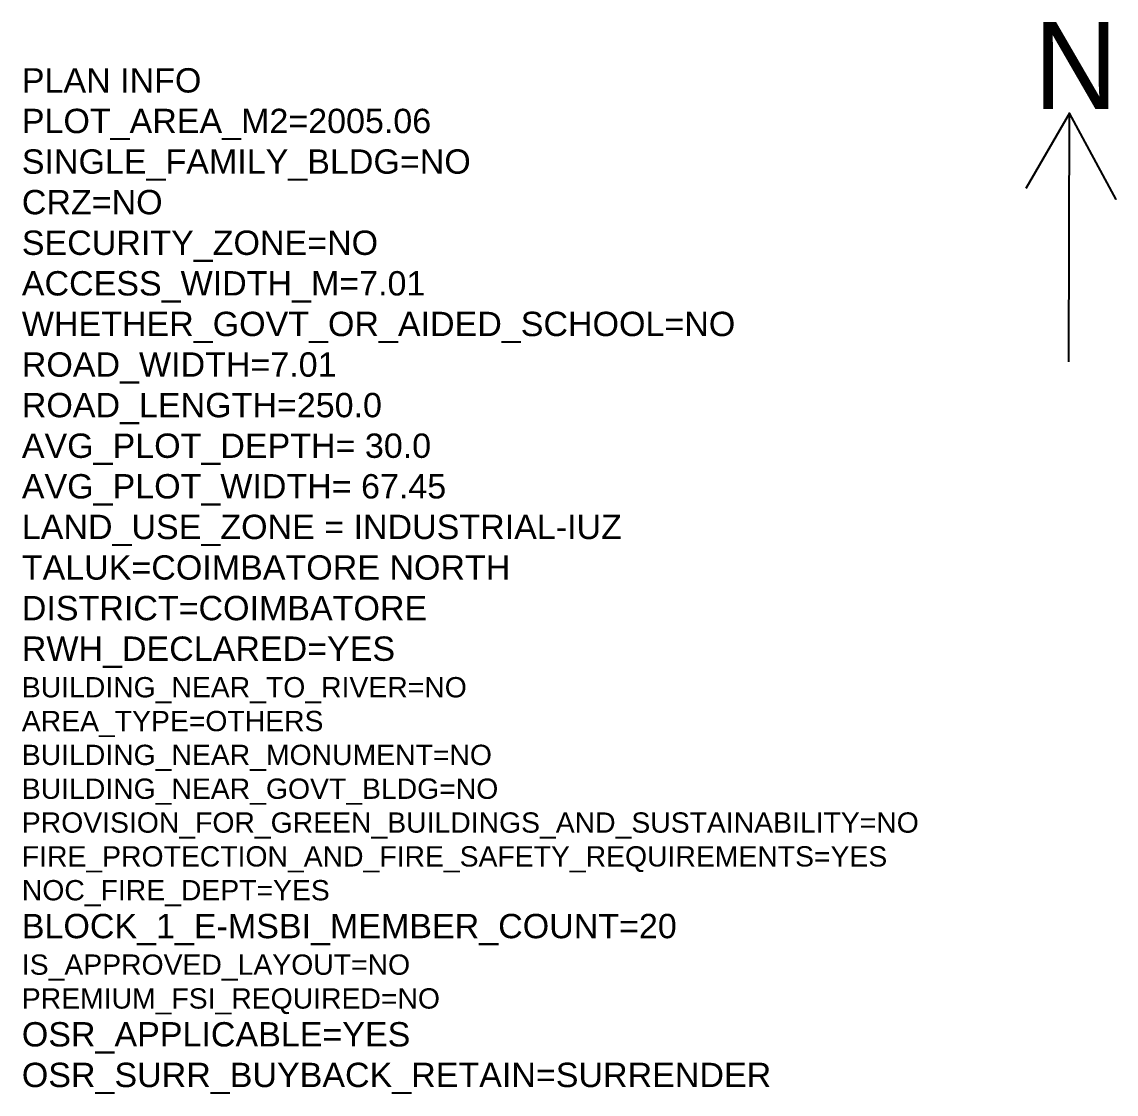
# Model space of a CAD drawing. Header units: metres. Extents: x 3660 to 3928, y -2018 to -1928.
# Drawn here: x 3845.9 to 3927.5, y -2007.8 to -1927.9 of the extents above; entities that cross this region are included whole.
import ezdxf

# ---------------------------------------------------------------- set-up
doc = ezdxf.new("R2010")
doc.units = ezdxf.units.M
doc.header["$LTSCALE"] = 2
doc.layers.add('NORTH_DIRECTION', color=7, linetype='Continuous')
doc.layers.add('PLAN_INFO', color=1, linetype='Continuous')
doc.styles.get("Standard").update_dxf_attribs({"font": 'arial.ttf'})
doc.styles.add('USA TEXT', font='GOTHIC.TTF')

msp = doc.modelspace()

# ---------------------------------------------------------------- linework, layer by layer
at = {"layer": 'NORTH_DIRECTION'}
for points in [[(3923.986888547414, -1953.23855274871), (3923.986888547414, -1953.23855274871), (3924.026633102521, -1934.694896830753), (3920.77156908825, -1940.299844210857)], [(3927.501893751074, -1941.131412884147), (3927.501893751074, -1941.131412884147), (3924.026633102521, -1934.694896830753)]]:
    msp.add_lwpolyline(points, dxfattribs=at)

# ---------------------------------------------------------------- texts
at = {"layer": 'NORTH_DIRECTION', "insert": (3921.368934081392, -1927.880529585748), "char_height": 6.488243989275646, "width": 5.545730923900128, "attachment_point": 1, "style": 'USA TEXT'}
msp.add_mtext('N', dxfattribs=at)
at = {"layer": 'PLAN_INFO', "insert": (3845.885372794324, -1931.332816909531), "char_height": 1.816058834507023, "width": 62.30672188757456, "attachment_point": 1}
msp.add_mtext('PLAN INFO\\PPLOT_AREA_M2=2005.06\\PSINGLE_FAMILY_BLDG=NO\\PCRZ=NO\\PSECURITY_ZONE=NO\\PACCESS_WIDTH_M=7.01\\PWHETHER_GOVT_OR_AIDED_SCHOOL=NO\\PROAD_WIDTH=7.01\\PROAD_LENGTH=250.0\\PAVG_PLOT_DEPTH= 30.0\\PAVG_PLOT_WIDTH= 67.45\\PLAND_USE_ZONE = INDUSTRIAL-IUZ\\PTALUK=COIMBATORE NORTH\\PDISTRICT=COIMBATORE\\PRWH_DECLARED=YES\\P{\\H0.83333x;BUILDING_NEAR_TO_RIVER=NO\\PAREA_TYPE=OTHERS\\PBUILDING_NEAR_MONUMENT=NO\\PBUILDING_NEAR_GOVT_BLDG=NO\\PPROVISION_FOR_GREEN_BUILDINGS_AND_SUSTAINABILITY=NO\\PFIRE_PROTECTION_AND_FIRE_SAFETY_REQUIREMENTS=YES\\PNOC_FIRE_DEPT=YES\\P\\H1.2x;BLOCK_1_E-MSBI_}MEMBER_COUNT=20\\P{\\H0.83333x;IS_APPROVED_LAYOUT=NO\\PPREMIUM_FSI_REQUIRED=NO\\P\\H1.2x;OSR_APPLICABLE=YES\\POSR_SURR_BUYBACK_RETAIN=SURRENDER}', dxfattribs=at)

doc.saveas('drawing.dxf')
